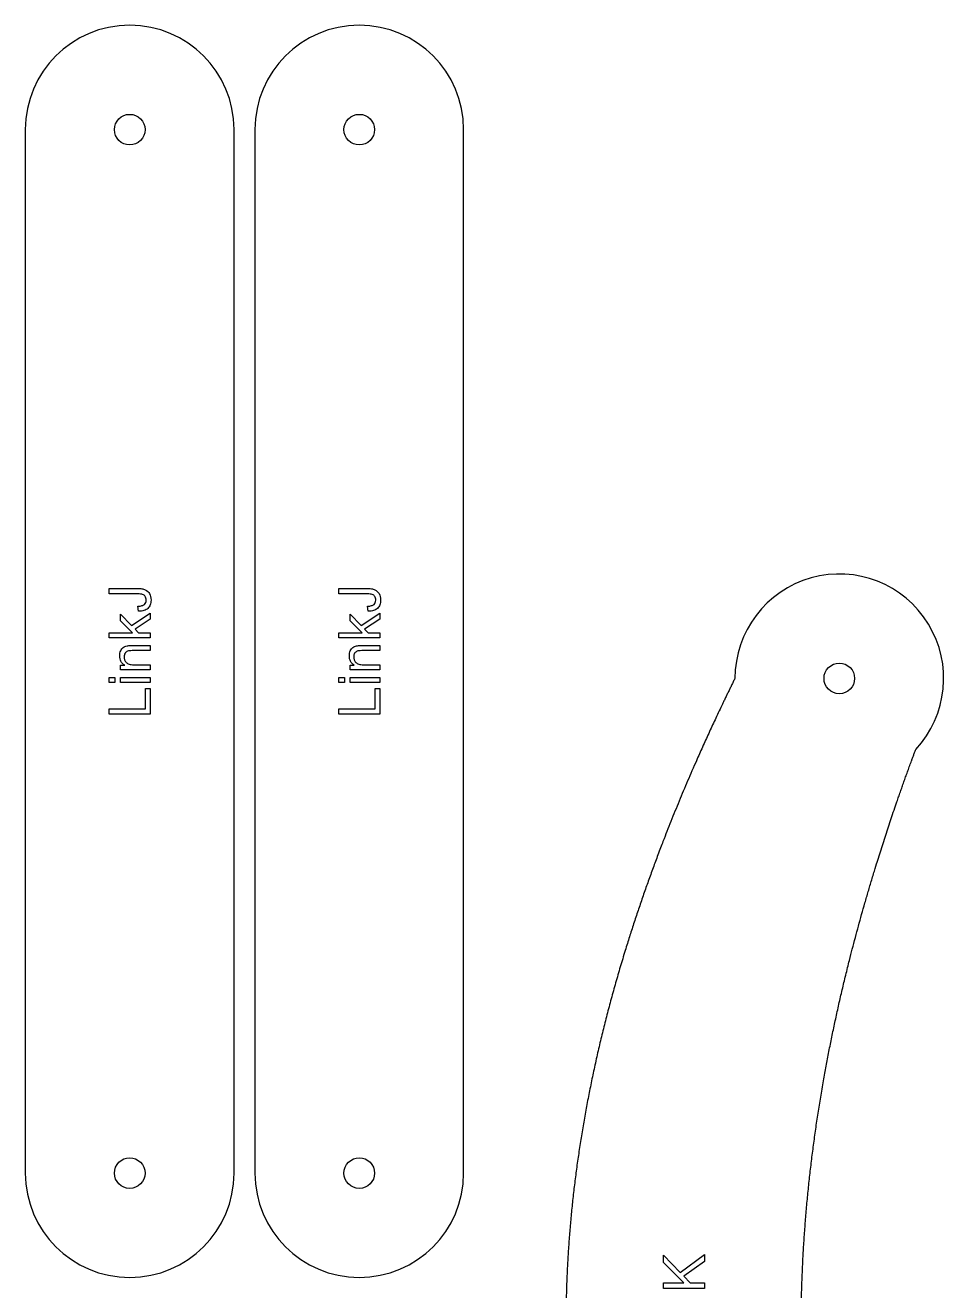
# Model space of a CAD drawing. Header units: millimetres. Extents: x 18 to 1165, y 18 to 1178.
# Drawn here: x 893.4 to 1157.4, y 243.4 to 607.2 of the extents above; entities that cross this region are included whole.
import ezdxf

# ---------------------------------------------------------------- set-up
doc = ezdxf.new("R2010")
doc.units = ezdxf.units.MM
doc.layers.add('cut', color=5, linetype='Continuous', true_color=0x0000ff)
doc.layers.add('line engraving', color=1, linetype='Continuous', true_color=0xff0000)

msp = doc.modelspace()

# ---------------------------------------------------------------- linework, layer by layer
at = {"layer": 'cut', "color": 5, "true_color": 0x0000ff}
for points in [[(893.41, 577.17), (893.41, 277.17, 1), (953.41, 277.17), (953.41, 577.17, 1)], [(959.41, 577.17), (959.41, 277.17, 1), (1019.41, 277.17), (1019.41, 577.17, 1)]]:
    msp.add_lwpolyline(points, format="xyb", close=True, dxfattribs=at)
for centre in [(923.41, 577.17), (989.41, 577.17), (1127.39, 419.4), (923.41, 277.17), (989.41, 277.17)]:
    msp.add_circle(centre, 4.4, dxfattribs=at)
msp.add_arc((1127.39, 419.4), 30, -42.939, 180, dxfattribs=at)
msp.add_open_spline([(1097.39, 419.4), (1093.71, 411.97), (1086.66, 397.12), (1077.05, 374.83), (1066.21, 345.12), (1056.14, 307.98), (1049.88, 270.84), (1047.74, 233.7), (1049.88, 196.56), (1056.14, 159.42), (1066.21, 122.28), (1077.05, 92.57), (1086.66, 70.29), (1093.71, 55.43), (1097.39, 48)], degree=5, dxfattribs=at)
msp.add_open_spline([(1149.01, 68.8), (1147.8, 71.99), (1143.87, 82.52), (1137.67, 100.42), (1130.1, 125.71), (1122.57, 158.42), (1117.31, 195.41), (1115.52, 232.5), (1117.35, 269.69), (1122.64, 306.99), (1130.21, 340.3), (1137.83, 366.19), (1144.08, 384.61), (1148.08, 395.54), (1149.36, 398.97)], degree=5, knots=[-0.9433543, -0.9433543, -0.9433543, -0.9433543, -0.9433543, -0.9433543, -0.9, -0.8, -0.7, -0.6, -0.5, -0.4, -0.3, -0.2, -0.1, -0.0544049, -0.0544049, -0.0544049, -0.0544049, -0.0544049, -0.0544049], dxfattribs=at)
at = {"layer": 'line engraving', "color": 1, "true_color": 0xff0000}
for points in [[(925.97, 438.74), (925.78, 440.15), (926.1, 440.17), (926.4, 440.2), (926.67, 440.25), (926.92, 440.31), (927.14, 440.38), (927.33, 440.46), (927.5, 440.55), (927.64, 440.66), (927.86, 440.91), (928.01, 441.2), (928.11, 441.54), (928.14, 441.92), (928.12, 442.2), (928.07, 442.47), (927.99, 442.71), (927.87, 442.93), (927.72, 443.13), (927.55, 443.3), (927.35, 443.43), (927.13, 443.53), (926.86, 443.6), (926.53, 443.65), (926.12, 443.68), (925.65, 443.69), (917.48, 443.69), (917.48, 445.26), (925.56, 445.26), (925.92, 445.25), (926.26, 445.23), (926.58, 445.21), (926.88, 445.17), (927.16, 445.12), (927.41, 445.05), (927.65, 444.98), (927.86, 444.9), (928.25, 444.69), (928.58, 444.43), (928.87, 444.12), (929.11, 443.76), (929.3, 443.35), (929.43, 442.91), (929.51, 442.43), (929.54, 441.92), (929.52, 441.54), (929.48, 441.19), (929.41, 440.86), (929.31, 440.55), (929.19, 440.26), (929.03, 439.99), (928.85, 439.75), (928.64, 439.53), (928.4, 439.34), (928.14, 439.17), (927.84, 439.03), (927.52, 438.92), (927.18, 438.83), (926.8, 438.77), (926.4, 438.74), (925.97, 438.74)], [(991.97, 438.74), (991.78, 440.15), (992.1, 440.17), (992.4, 440.2), (992.67, 440.25), (992.92, 440.31), (993.14, 440.38), (993.33, 440.46), (993.5, 440.55), (993.64, 440.66), (993.86, 440.91), (994.01, 441.2), (994.11, 441.54), (994.14, 441.92), (994.12, 442.2), (994.07, 442.47), (993.99, 442.71), (993.87, 442.93), (993.72, 443.13), (993.55, 443.3), (993.35, 443.43), (993.13, 443.53), (992.86, 443.6), (992.53, 443.65), (992.12, 443.68), (991.65, 443.69), (983.48, 443.69), (983.48, 445.26), (991.56, 445.26), (991.92, 445.25), (992.26, 445.23), (992.58, 445.21), (992.88, 445.17), (993.16, 445.12), (993.41, 445.05), (993.65, 444.98), (993.86, 444.9), (994.25, 444.69), (994.58, 444.43), (994.87, 444.12), (995.11, 443.76), (995.3, 443.35), (995.43, 442.91), (995.51, 442.43), (995.54, 441.92), (995.52, 441.54), (995.48, 441.19), (995.41, 440.86), (995.31, 440.55), (995.19, 440.26), (995.03, 439.99), (994.85, 439.75), (994.64, 439.53), (994.4, 439.34), (994.14, 439.17), (993.84, 439.03), (993.52, 438.92), (993.18, 438.83), (992.8, 438.77), (992.4, 438.74), (991.97, 438.74)], [(929.33, 431.08), (917.48, 431.08), (917.48, 432.53), (924.24, 432.53), (920.74, 435.98), (920.74, 437.86), (923.93, 434.58), (929.33, 438.19), (929.33, 436.4), (924.94, 433.56), (925.93, 432.53), (929.33, 432.53), (929.33, 431.08)], [(995.33, 431.08), (983.48, 431.08), (983.48, 432.53), (990.24, 432.53), (986.74, 435.98), (986.74, 437.86), (989.93, 434.58), (995.33, 438.19), (995.33, 436.4), (990.94, 433.56), (991.93, 432.53), (995.33, 432.53), (995.33, 431.08)], [(929.33, 421.85), (920.74, 421.85), (920.74, 423.16), (921.97, 423.16), (921.63, 423.41), (921.35, 423.69), (921.1, 423.99), (920.9, 424.32), (920.75, 424.68), (920.64, 425.06), (920.57, 425.46), (920.55, 425.9), (920.57, 426.28), (920.62, 426.64), (920.71, 426.99), (920.83, 427.33), (920.98, 427.63), (921.15, 427.9), (921.35, 428.12), (921.56, 428.3), (921.8, 428.45), (922.06, 428.58), (922.34, 428.68), (922.64, 428.75), (922.88, 428.79), (923.19, 428.81), (923.58, 428.83), (924.05, 428.83), (929.33, 428.83), (929.33, 427.38), (924.11, 427.38), (923.69, 427.37), (923.33, 427.34), (923.03, 427.28), (922.78, 427.21), (922.57, 427.11), (922.38, 426.97), (922.22, 426.81), (922.07, 426.61), (921.96, 426.38), (921.88, 426.14), (921.83, 425.87), (921.81, 425.59), (921.82, 425.36), (921.85, 425.14), (921.89, 424.93), (921.96, 424.72), (922.04, 424.53), (922.14, 424.34), (922.26, 424.16), (922.4, 423.98), (922.57, 423.83), (922.76, 423.69), (922.99, 423.57), (923.26, 423.48), (923.55, 423.4), (923.88, 423.35), (924.25, 423.32), (924.64, 423.31), (929.33, 423.31), (929.33, 421.85)], [(995.33, 421.85), (986.74, 421.85), (986.74, 423.16), (987.97, 423.16), (987.63, 423.41), (987.35, 423.69), (987.1, 423.99), (986.9, 424.32), (986.75, 424.68), (986.64, 425.06), (986.57, 425.46), (986.55, 425.9), (986.57, 426.28), (986.62, 426.64), (986.71, 426.99), (986.83, 427.33), (986.98, 427.63), (987.15, 427.9), (987.35, 428.12), (987.56, 428.3), (987.8, 428.45), (988.06, 428.58), (988.34, 428.68), (988.64, 428.75), (988.88, 428.79), (989.19, 428.81), (989.58, 428.83), (990.05, 428.83), (995.33, 428.83), (995.33, 427.38), (990.11, 427.38), (989.69, 427.37), (989.33, 427.34), (989.03, 427.28), (988.78, 427.21), (988.57, 427.11), (988.38, 426.97), (988.22, 426.81), (988.07, 426.61), (987.96, 426.38), (987.88, 426.14), (987.83, 425.87), (987.81, 425.59), (987.82, 425.36), (987.85, 425.14), (987.89, 424.93), (987.96, 424.72), (988.04, 424.53), (988.14, 424.34), (988.26, 424.16), (988.4, 423.98), (988.57, 423.83), (988.76, 423.69), (988.99, 423.57), (989.26, 423.48), (989.55, 423.4), (989.88, 423.35), (990.25, 423.32), (990.64, 423.31), (995.33, 423.31), (995.33, 421.85)], [(919.15, 418.18), (917.48, 418.18), (917.48, 419.64), (919.15, 419.64), (919.15, 418.18)], [(929.33, 418.18), (920.74, 418.18), (920.74, 419.64), (929.33, 419.64), (929.33, 418.18)], [(985.15, 418.18), (983.48, 418.18), (983.48, 419.64), (985.15, 419.64), (985.15, 418.18)], [(995.33, 418.18), (986.74, 418.18), (986.74, 419.64), (995.33, 419.64), (995.33, 418.18)], [(929.33, 409.08), (917.48, 409.08), (917.48, 410.65), (927.94, 410.65), (927.94, 416.49), (929.33, 416.49), (929.33, 409.08)], [(995.33, 409.08), (983.48, 409.08), (983.48, 410.65), (993.94, 410.65), (993.94, 416.49), (995.33, 416.49), (995.33, 409.08)], [(1088.67, 244), (1076.81, 244), (1076.81, 245.57), (1082.69, 245.57), (1076.81, 251.46), (1076.81, 253.58), (1081.62, 248.61), (1088.67, 253.8), (1088.67, 251.73), (1082.67, 247.51), (1084.56, 245.57), (1088.67, 245.57), (1088.67, 244)]]:
    msp.add_lwpolyline(points, dxfattribs=at)

doc.saveas('drawing.dxf')
